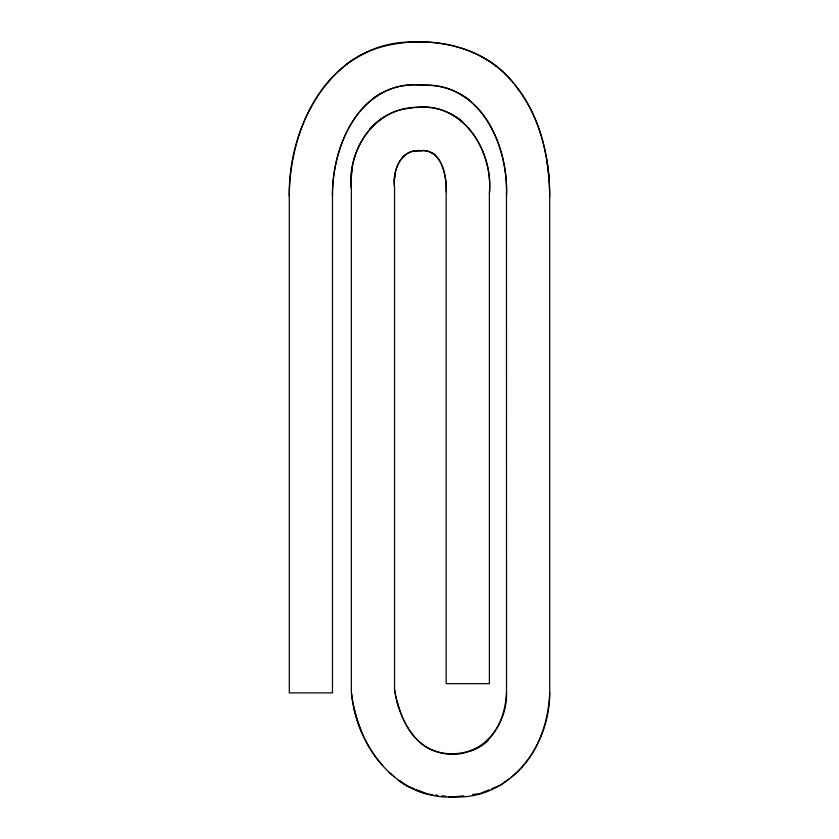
<?xml version="1.0" encoding="UTF-8"?>
<svg xmlns="http://www.w3.org/2000/svg" width="839" height="839" viewBox="0 0 839 839"><rect width="100%" height="100%" fill="white"/><g stroke="black" fill="none" stroke-linecap="round" stroke-linejoin="round"><path stroke-width="1.26" d="M395.714 696.003L396.281 698.541L394.561 689.773L394.561 187.695C392.4 171.303 400.224 148.954 420.224 150.653C441.87 148.618 446.851 175.802 446.18 192.299L446.18 683.67L489.389 683.67L489.389 193.348C493.206 152.111 464.701 103.386 418.776 107.476C376.271 105.955 346.811 148.765 351.352 188.502L351.352 691.158C355.054 743.753 395.085 799.158 452.252 797.05L454.958 797.019C511.129 798.801 549.776 745.326 549.713 693.066L549.681 196.662C549.734 152.425 537.537 105.483 505.099 73.78C481.418 50.665 447.512 40.838 414.959 41.981C333.88 39.978 287.777 123.648 289.287 196.316L289.287 692.878L332.485 692.878L332.485 196.085C331.825 142.252 362.763 77.471 425.394 85.295C482.509 84.676 508.308 146.605 506.473 195.865L506.515 692.678C507.605 730.203 474.234 764.916 435.693 751.366C413.805 744.183 402.259 721.645 396.816 700.712M446.212 191.722C446.694 175.372 441.639 148.618 420.224 150.653C401.136 148.975 392.788 169.772 394.466 185.723M506.494 195.456C508.476 144.497 479.908 81.719 420.905 85.148C360.822 80.062 331.971 144.853 332.485 196.085M489.389 193.348C493.426 147.937 459.573 97.88 409.652 108.262C370.964 111.891 347.881 152.279 351.352 188.502M289.287 196.316C289.497 134.701 319.302 62.705 384.094 46.26C429.274 34.986 483.421 45.138 513.342 83.145M549.681 196.662C549.555 157.354 540.264 116.118 514.936 85.19M506.515 692.678C505.56 711.933 498.723 731.849 483.379 744.319C468.592 754.072 449.033 756.694 432.421 750.16C412.19 741.445 401.703 719.956 396.564 699.663M549.713 693.213C548.307 724.56 536.52 757.68 511.035 777.292M508.99 778.833L500.789 785L491.623 788.775M489.336 789.719L480.17 793.495L472.609 794.554M463.789 795.781L452.588 797.05M416.794 789.772L427.701 794.082L432.872 794.711M435.451 795.015L438.042 795.33M441.922 795.802L445.792 796.274M448.383 796.578L452.252 797.05M414.372 788.817L407.093 785.944L399.689 780.627M394.403 776.83L388.488 771.922M382.584 765.357C364.64 745.703 355.044 719.516 351.478 693.423M395.431 694.734L394.561 689.773M427.701 794.082A86.732 86.732 0 0 1 398.189 780.301M362.238 733.475A146.489 146.489 0 0 1 353.985 708.252M347.157 63.68A108.955 108.955 0 0 1 367.346 52.102M481.355 56.486A109.531 109.531 0 0 1 496.111 66.071M546.713 159.578A218.234 218.234 0 0 1 549.283 181.276M460.055 94.115A67.036 67.036 0 0 1 469.441 100.082M372.799 98.467A66.281 66.281 0 0 1 382.217 92.835M398.965 708.032A118.299 118.299 0 0 1 395.819 696.548M488.424 739.904A45.075 45.075 0 0 1 470.648 751.02M432.421 153.065A15.364 15.364 0 0 1 435.032 154.9M415.945 151.01A41.887 41.887 0 0 1 421.891 150.642M402.71 156.914A15.899 15.899 0 0 1 404.388 155.404M394.435 180.983A58.279 58.279 0 0 1 394.938 175.55M351.279 179.347A100.334 100.334 0 0 1 352.307 168.534M369.632 129.07A61.111 61.111 0 0 1 384.797 116.673M448.446 112.825A58.866 58.866 0 0 1 462.111 121.215"/></g></svg>
